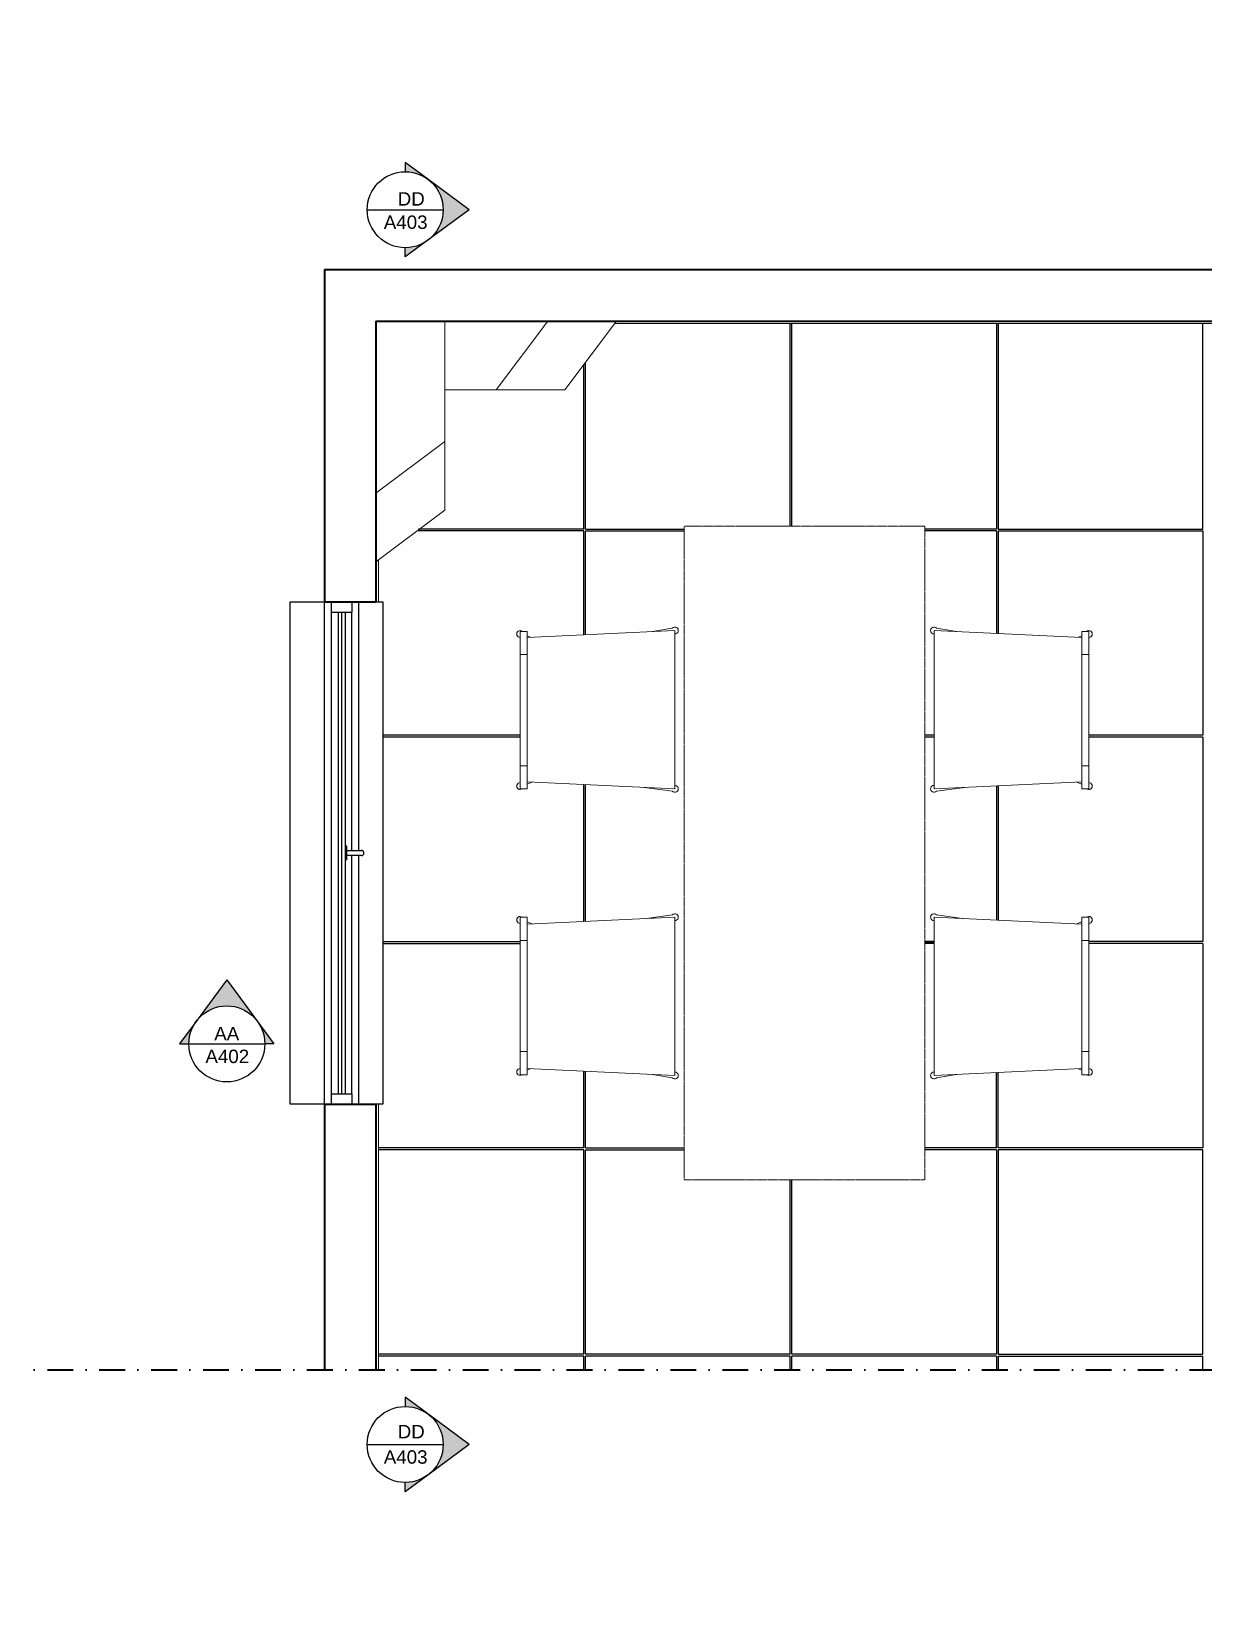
# Model space of a CAD drawing. Header units: millimetres. Extents: x -595 to 1676, y 24 to 912.
# Drawn here: x 140.3 to 481.2, y 23.8 to 480.7 of the extents above; entities that cross this region are included whole.
import ezdxf

# ---------------------------------------------------------------- set-up
doc = ezdxf.new("R2010")
doc.units = ezdxf.units.MM
doc.linetypes.add('DASHDOT', pattern=[1, 0.5, -0.25, 0, -0.25])
doc.linetypes.add('HIDDEN', pattern=[0.375, 0.25, -0.125])
for name, color, linetype, lineweight in [('A-FLOR-LEVL', 3, 'Continuous', 35), ('A-FURN', 2, 'Continuous', 18), ('A-GLAZ-FULL', 4, 'Continuous', 25), ('A-WALL-FULL-EXTR', 3, 'Continuous', 35), ('A-WALL-FULL-INTR', 1, 'Continuous', 25)]:
    doc.layers.add(name, color=color, linetype=linetype, lineweight=lineweight)
doc.layers.add('A-TEXT', color=6, linetype='Continuous')
doc.layers.add('QUOTE', color=5, linetype='Continuous')
doc.styles.get("Standard").update_dxf_attribs({"font": 'arial.ttf'})

msp = doc.modelspace()

# ---------------------------------------------------------------- hatches: boundary and pattern name
at = {"layer": 'QUOTE'}
h = msp.add_hatch(color=256, dxfattribs=at)
h.dxf.hatch_style = 1
h.paths.add_polyline_path([(856.77, 204.95), (847.87, 192.86, -0.5056), (865.66, 192.86)])
h.paths.add_polyline_path([(847.87, 192.86), (843.04, 186.31), (845.72, 186.31, -0.159985)])
h.paths.add_polyline_path([(865.66, 192.86, -0.159985), (867.82, 186.31), (870.49, 186.31)])
h.paths.add_polyline_path([(674.89, 433.65), (662.8, 442.55, -0.238429), (667.3, 433.65, -0.238429), (662.8, 424.75)])
h.paths.add_polyline_path([(662.8, 424.75, -0.159985), (656.25, 422.6), (656.25, 419.93)])
h.paths.add_polyline_path([(656.25, 447.37), (656.25, 444.7, -0.159985), (662.8, 442.55)])
h.paths.add_polyline_path([(655.34, 455.97, -0.159985), (648.79, 458.12), (655.34, 453.29)])
h.paths.add_polyline_path([(644.29, 467.02, -0.238429), (648.79, 475.91), (636.7, 467.02), (648.79, 458.12, -0.238429)])
h.paths.add_polyline_path([(655.34, 480.74), (648.79, 475.91, -0.159985), (655.34, 478.07)])
h.paths.add_polyline_path([(498.3, 442.55), (486.21, 433.65), (498.3, 424.75, -0.238429), (493.8, 433.65, -0.238429)])
h.paths.add_polyline_path([(504.85, 447.37), (498.3, 442.55, -0.159985), (504.85, 444.7)])
h.paths.add_polyline_path([(504.85, 422.6, -0.159985), (498.3, 424.75), (504.85, 419.93)])
h.paths.add_polyline_path([(267.69, 428.89), (255.6, 437.79, -0.238429), (260.1, 428.89, -0.238429), (255.6, 419.99)])
h.paths.add_polyline_path([(249.05, 442.61), (249.05, 439.94, -0.159985), (255.6, 437.79)])
h.paths.add_polyline_path([(255.6, 419.99, -0.159985), (249.05, 417.84), (249.05, 415.17)])
h = msp.add_hatch(color=256, dxfattribs=at)
h.dxf.hatch_style = 1
h.paths.add_polyline_path([(197.17, 204.95), (188.27, 192.86, -0.5056), (206.07, 192.86)])
h.paths.add_polyline_path([(188.27, 192.86), (183.45, 186.31), (186.12, 186.31, -0.159985)])
h.paths.add_polyline_path([(206.07, 192.86, -0.159985), (208.22, 186.31), (210.89, 186.31)])
h.paths.add_polyline_path([(267.69, 69.82), (255.6, 78.71, -0.238429), (260.1, 69.82, -0.238429), (255.6, 60.92)])
h.paths.add_polyline_path([(249.05, 83.54), (249.05, 80.87, -0.159985), (255.6, 78.71)])
h.paths.add_polyline_path([(255.6, 60.92, -0.159985), (249.05, 58.77), (249.05, 56.09)])
h.paths.add_polyline_path([(493.8, 69.66, -0.238429), (498.3, 78.55), (486.21, 69.66), (498.3, 60.76, -0.238429)])
h.paths.add_polyline_path([(504.85, 83.38), (498.3, 78.55, -0.159985), (504.85, 80.71)])
h.paths.add_polyline_path([(504.85, 58.61, -0.159985), (498.3, 60.76), (504.85, 55.93)])
h.paths.add_polyline_path([(674.89, 69.66), (662.8, 78.55, -0.238429), (667.3, 69.66, -0.238429), (662.8, 60.76)])
h.paths.add_polyline_path([(656.25, 83.38), (656.25, 80.71, -0.159985), (662.8, 78.55)])
h.paths.add_polyline_path([(662.8, 60.76, -0.159985), (656.25, 58.61), (656.25, 55.93)])
h.paths.add_polyline_path([(648.79, 46.46), (636.7, 37.56), (648.79, 28.67, -0.238429), (644.29, 37.56, -0.238429)])
h.paths.add_polyline_path([(655.34, 51.29), (648.79, 46.46, -0.159985), (655.34, 48.61)])
h.paths.add_polyline_path([(655.34, 26.51, -0.159985), (648.79, 28.67), (655.34, 23.84)])

# ---------------------------------------------------------------- linework, layer by layer
at = {"layer": 'A-FLOR-LEVL', "linetype": 'DASHDOT', "ltscale": 15}
msp.add_line((-594.91, 91.49), (1676.36, 91.49), dxfattribs=at)
at = {"layer": 'A-FURN'}
for p, q in [((260.55, 396.49), (260.55, 341.53)), ((290.55, 396.49), (275.51, 376.49)), ((310.55, 396.49), (295.51, 376.49)), ((502.89, 395.79), (310.02, 395.79)), ((260.55, 376.49), (295.51, 376.49)), ((240.55, 346.49), (260.55, 361.53)), ((240.55, 326.49), (260.55, 341.53)), ((241.25, 327.02), (241.25, 314.82)), ((282.48, 260.49), (282.48, 306.28)), ((282.48, 306.28), (284.48, 306.28)), ((284.48, 304.49), (327.48, 306.49)), ((284.48, 306.28), (284.48, 260.49)), ((326.73, 307.16), (320.95, 306.19)), ((327.48, 260.49), (327.48, 306.49)), ((402.86, 260.49), (402.86, 306.49)), ((445.86, 304.49), (402.86, 306.49)), ((403.6, 307.16), (409.39, 306.19)), ((445.86, 306.28), (445.86, 260.49)), ((447.86, 306.28), (445.86, 306.28)), ((447.86, 260.49), (447.86, 306.28)), ((285.52, 304.54), (284.48, 304.96)), ((444.81, 304.54), (445.86, 304.96)), ((282.48, 299.56), (284.48, 299.56)), ((447.86, 299.56), (445.86, 299.56)), ((282.48, 267.21), (284.48, 267.21)), ((447.86, 267.21), (445.86, 267.21)), ((282.48, 260.49), (284.48, 260.49)), ((284.48, 262.49), (327.48, 260.49)), ((286.01, 262.42), (284.48, 261.82)), ((326.76, 259.8), (318.52, 260.91)), ((445.86, 262.49), (402.86, 260.49)), ((403.58, 259.8), (411.82, 260.91)), ((444.33, 262.42), (445.86, 261.82)), ((447.86, 260.49), (445.86, 260.49)), ((282.48, 223.14), (282.48, 177.35)), ((282.48, 223.14), (284.48, 223.14)), ((284.48, 177.35), (284.48, 223.14)), ((284.48, 221.14), (327.48, 223.14)), ((286.01, 221.21), (284.48, 221.82)), ((326.76, 223.84), (318.52, 222.72)), ((327.48, 223.14), (327.48, 177.14)), ((402.86, 223.14), (402.86, 177.14)), ((445.86, 221.14), (402.86, 223.14)), ((403.58, 223.84), (411.82, 222.72)), ((444.33, 221.21), (445.86, 221.82)), ((445.86, 177.35), (445.86, 223.14)), ((447.86, 223.14), (445.86, 223.14)), ((447.86, 223.14), (447.86, 177.35)), ((282.48, 216.42), (284.48, 216.42)), ((447.86, 216.42), (445.86, 216.42)), ((282.48, 184.07), (284.48, 184.07)), ((447.86, 184.07), (445.86, 184.07)), ((284.48, 179.14), (327.48, 177.14)), ((285.52, 179.09), (284.48, 178.68)), ((445.86, 179.14), (402.86, 177.14)), ((444.81, 179.09), (445.86, 178.68)), ((282.48, 177.35), (284.48, 177.35)), ((326.73, 176.47), (320.95, 177.44)), ((403.6, 176.47), (409.39, 177.44)), ((447.86, 177.35), (445.86, 177.35)), ((241.25, 168.82), (241.25, 91.49))]:
    msp.add_line(p, q, dxfattribs=at)
at = {"layer": 'A-FURN', "linetype": 'HIDDEN', "ltscale": 0.001}
for p, q in [((330.17, 336.82), (330.17, 146.82)), ((400.17, 336.82), (330.17, 336.82)), ((400.17, 146.82), (400.17, 336.82)), ((330.17, 146.82), (400.17, 146.82))]:
    msp.add_line(p, q, dxfattribs=at)
at = {"layer": 'A-FURN'}
for centre, start, end in [((282.48, 305.49), 51.7263, 270), ((327.48, 306.49), 270, 138.021), ((402.86, 306.49), 41.979, 270), ((447.86, 305.49), 270, 128.2737), ((282.48, 261.28), 90, 308.2737), ((327.48, 260.49), 224.1081, 90), ((402.86, 260.49), 90, 315.8919), ((447.86, 261.28), 231.7263, 90), ((327.48, 223.14), 270, 135.8919), ((402.86, 223.14), 44.1081, 270), ((282.48, 222.35), 51.7263, 270), ((447.86, 222.35), 270, 128.2737), ((282.48, 178.14), 90, 308.2737), ((447.86, 178.14), 231.7263, 90), ((327.48, 177.14), 221.979, 90), ((402.86, 177.14), 90, 318.021)]:
    msp.add_arc(centre, 1, start, end, dxfattribs=at)
at = {"layer": 'A-GLAZ-FULL'}
for p, q in [((227.55, 311.82), (227.55, 171.82)), ((229.55, 311.82), (229.55, 171.82)), ((230.55, 311.82), (230.55, 171.82)), ((231.55, 311.82), (231.55, 171.82)), ((233.55, 242.57), (233.55, 311.82)), ((232.05, 243.82), (231.6, 243.82)), ((232.05, 239.82), (232.05, 243.82)), ((232.05, 242.57), (236.3, 242.57)), ((232.05, 239.82), (231.55, 239.82)), ((236.3, 241.07), (232.05, 241.07)), ((233.55, 171.82), (233.55, 241.07))]:
    msp.add_line(p, q, dxfattribs=at)
msp.add_arc((236.3, 241.82), 0.75, 270, 90, dxfattribs=at)
at = {"layer": 'A-TEXT'}
for p, q in [((361, 336.82), (361, 395.79)), ((361.5, 336.82), (361.5, 395.79)), ((421, 395.79), (421, 336.04)), ((421.5, 395.79), (421.5, 336.04)), ((481, 336.04), (481, 395.79)), ((301.5, 336.04), (301.5, 384.45)), ((301, 336.04), (301, 383.79)), ((301, 336.04), (252.92, 336.04)), ((301, 335.54), (252.92, 335.54)), ((301, 305.27), (301, 335.54)), ((301.5, 336.04), (330.17, 336.04)), ((301.5, 335.54), (330.17, 335.54)), ((301.5, 305.27), (301.5, 335.54)), ((421, 336.04), (400.17, 336.04)), ((421, 335.54), (400.17, 335.54)), ((421, 335.54), (421, 305.64)), ((421.5, 336.04), (481, 336.04)), ((421.5, 335.54), (481, 335.54)), ((421.5, 335.54), (421.5, 305.64)), ((481, 335.54), (481, 276.04)), ((282.48, 276.04), (242.55, 276.04)), ((282.48, 275.54), (242.55, 275.54)), ((402.86, 276.04), (400.17, 276.04)), ((402.86, 275.54), (400.17, 275.54)), ((481, 276.04), (447.86, 276.04)), ((481, 275.54), (447.86, 275.54)), ((481, 275.54), (481, 216.04)), ((301, 221.92), (301, 261.71)), ((301.5, 221.92), (301.5, 261.71)), ((421, 261.35), (421, 222.28)), ((421.5, 261.35), (421.5, 222.28)), ((242.55, 216.04), (282.48, 216.04)), ((242.55, 215.54), (282.48, 215.54)), ((402.86, 216.04), (400.17, 216.04)), ((402.86, 215.79), (400.17, 215.79)), ((402.86, 215.54), (400.17, 215.54)), ((481, 216.04), (447.86, 216.04)), ((481, 215.54), (447.86, 215.54)), ((481, 215.54), (481, 156.04)), ((301, 156.04), (301, 178.36)), ((301.5, 156.04), (301.5, 178.36)), ((421, 156.04), (421, 177.99)), ((421.5, 156.04), (421.5, 177.99)), ((301, 156.04), (241.25, 156.04)), ((301, 155.54), (241.25, 155.54)), ((301, 96.04), (301, 155.54)), ((301.5, 156.04), (330.17, 156.04)), ((301.5, 155.54), (330.17, 155.54)), ((301.5, 96.04), (301.5, 155.54)), ((421, 156.04), (400.17, 156.04)), ((421, 155.54), (400.17, 155.54)), ((421, 155.54), (421, 96.04)), ((481, 156.04), (421.5, 156.04)), ((481, 155.54), (421.5, 155.54)), ((421.5, 155.54), (421.5, 96.04)), ((481, 96.04), (481, 155.54)), ((361, 96.04), (361, 146.82)), ((361.5, 96.04), (361.5, 146.82)), ((301, 96.04), (241.25, 96.04)), ((361, 96.04), (301.5, 96.04)), ((421, 96.04), (361.5, 96.04)), ((421.5, 96.04), (481, 96.04)), ((301, 95.54), (241.25, 95.54)), ((301, 91.49), (301, 95.54)), ((301.5, 91.49), (301.5, 95.54)), ((361, 95.54), (301.5, 95.54)), ((361, 91.49), (361, 95.54)), ((361.5, 91.49), (361.5, 95.54)), ((421, 95.54), (361.5, 95.54)), ((421, 95.54), (421, 91.49)), ((421.5, 95.54), (481, 95.54)), ((421.5, 95.54), (421.5, 91.49)), ((481, 91.49), (481, 95.54))]:
    msp.add_line(p, q, dxfattribs=at)
at = {"layer": 'A-WALL-FULL-EXTR'}
for p, q in [((225.55, 411.49), (825.55, 411.49)), ((225.55, 411.49), (225.55, 314.82)), ((240.55, 396.49), (645.55, 396.49)), ((240.55, 396.49), (240.55, 314.82)), ((225.55, 314.82), (240.55, 314.82)), ((225.55, 168.82), (240.55, 168.82)), ((225.55, 168.82), (225.55, 91.49)), ((240.55, 168.82), (240.55, 91.49))]:
    msp.add_line(p, q, dxfattribs=at)
at = {"layer": 'A-WALL-FULL-INTR'}
for p, q in [((227.55, 314.82), (227.55, 311.82)), ((233.55, 314.82), (233.55, 311.82)), ((227.55, 171.82), (227.55, 168.82)), ((233.55, 171.82), (233.55, 168.82))]:
    msp.add_line(p, q, dxfattribs=at)
at = {"layer": 'A-WALL-FULL-INTR', "ltscale": 0.001}
for p, q in [((227.55, 311.82), (233.55, 311.82)), ((227.55, 171.82), (233.55, 171.82))]:
    msp.add_line(p, q, dxfattribs=at)
at = {"layer": 'QUOTE'}
for p, q in [((255.6, 437.79), (249.05, 442.61)), ((249.05, 442.61), (249.05, 439.94)), ((267.69, 428.89), (255.6, 437.79)), ((238, 428.89), (260.1, 428.89)), ((267.69, 428.89), (255.6, 419.99)), ((255.6, 419.99), (249.05, 415.17)), ((249.05, 415.17), (249.05, 417.84)), ((215.55, 168.78), (215.55, 314.82)), ((215.55, 314.82), (225.55, 314.82)), ((225.55, 168.82), (225.55, 314.82)), ((235.55, 242.57), (235.55, 314.82)), ((240.55, 314.82), (242.55, 314.82)), ((242.55, 314.82), (242.55, 168.82)), ((235.55, 168.82), (235.55, 241.07)), ((197.17, 204.95), (188.27, 192.86)), ((197.17, 204.95), (206.07, 192.86)), ((188.27, 192.86), (183.45, 186.31)), ((206.07, 192.86), (210.89, 186.31)), ((183.45, 186.31), (186.12, 186.31)), ((186.12, 186.31), (208.22, 186.31)), ((210.89, 186.31), (208.22, 186.31)), ((225.55, 168.78), (215.55, 168.78)), ((242.55, 168.82), (240.55, 168.82)), ((255.6, 78.71), (249.05, 83.54)), ((249.05, 83.54), (249.05, 80.87)), ((267.69, 69.82), (255.6, 78.71)), ((238, 69.82), (260.1, 69.82)), ((267.69, 69.82), (255.6, 60.92)), ((255.6, 60.92), (249.05, 56.09)), ((249.05, 56.09), (249.05, 58.77))]:
    msp.add_line(p, q, dxfattribs=at)
for centre in [(249.05, 428.89), (197.17, 186.31), (249.05, 69.82)]:
    msp.add_circle(centre, 11.05, dxfattribs=at)

# ---------------------------------------------------------------- texts
at = {"layer": 'QUOTE', "char_height": 3.9}
for s, width, insert, attachment_point in [('DD', 2.5, (246.87, 433.99), 1), ('A403', 12.5733, (242.83, 427.21), 1), ('AA', 12.5733, (193.52, 191.25), 1), ('A402', 12.5733, (190.95, 184.63), 1), ('DD', 2.5, (246.87, 71.6), 7), ('A403', 12.5733, (242.83, 68.13), 1)]:
    msp.add_mtext_dynamic_manual_height_columns(s, width=width, gutter_width=12.5, heights=[0], dxfattribs=dict(at, insert=insert, attachment_point=attachment_point))

doc.saveas('drawing.dxf')
